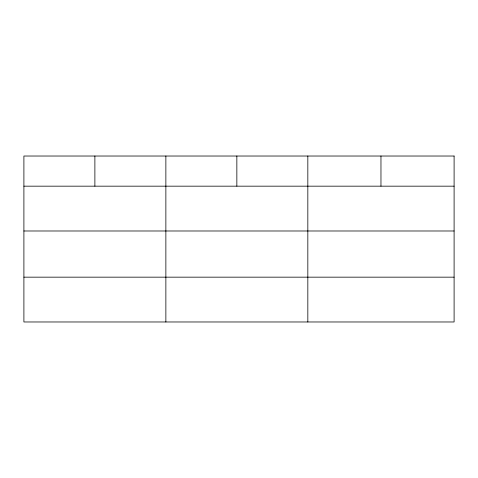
<?xml version="1.0" encoding="UTF-8"?>
<svg xmlns="http://www.w3.org/2000/svg" width="478" height="478" viewBox="0 0 478 478"><rect width="100%" height="100%" fill="white"/><g stroke="black" fill="none" stroke-linecap="round" stroke-linejoin="round"><path stroke-width="0.72" d="M23.9 186.169L454.1 186.169M23.9 230.988L454.1 230.988M23.9 277.162L454.1 277.162M380.966 156.025L380.966 186.169M307.832 156.025L307.832 321.975M236.849 156.025L236.849 186.169M165.866 156.025L165.866 321.975M94.883 156.025L94.883 186.169M454.1 156.025L23.9 156.025L23.9 321.975L454.1 321.975L454.1 156.025"/></g></svg>
